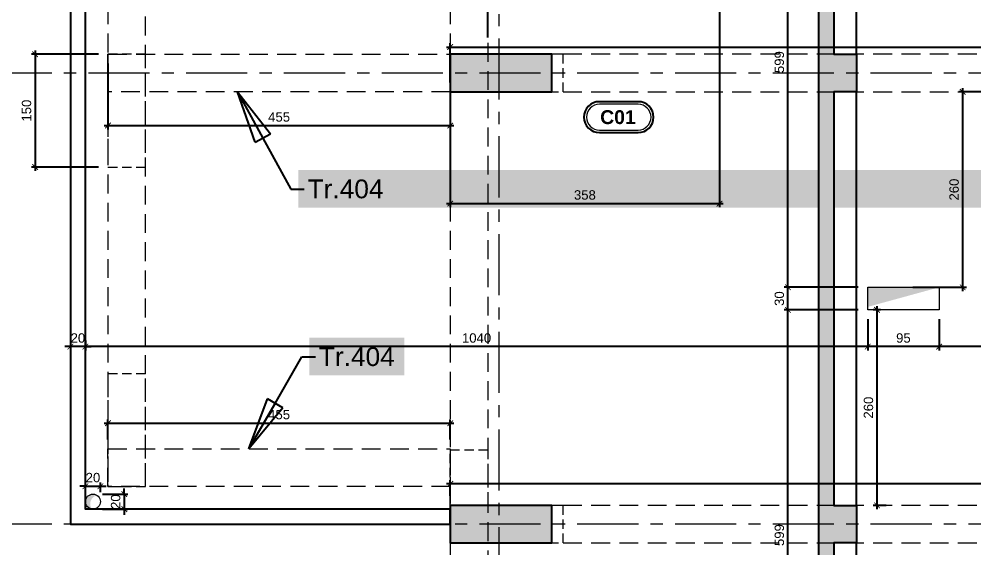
# Model space of a CAD drawing. Header units: centimetres. Extents: x 92587 to 105438, y -55119 to -48334.
# Drawn here: x 100310 to 101580, y -53454 to -52751 of the extents above; entities that cross this region are included whole.
import ezdxf
from ezdxf import colors
from ezdxf.entities.mleader import LeaderData, LeaderLine
from ezdxf.enums import TextEntityAlignment as Align
from ezdxf.math import Vec2, Vec3

# ---------------------------------------------------------------- set-up
doc = ezdxf.new("R2010")
doc.units = ezdxf.units.CM
doc.header["$LTSCALE"] = 50
doc.header["$MEASUREMENT"] = 0
for name, pattern in [('AXES', [2, 1.25, -0.25, 0.25, -0.25]), ('CACHE', [0.375, 0.25, -0.125]), ('CONTINU', [0])]:
    doc.linetypes.add(name, pattern=pattern)
doc.layers.get('0').update_dxf_attribs({"color": 8})
for name, color, linetype in [('AXES', 10, 'AXES'), ('BETON COUPE', 3, 'CONTINU'), ('BETON TRAME', 252, 'Continuous'), ('BETON VU', 2, 'Continuous'), ('BORD', 5, 'Continuous'), ('PILIER', 7, 'Continuous'), ('TALUS', 2, 'Continuous')]:
    doc.layers.add(name, color=color, linetype=linetype)
for name, color, linetype, lineweight in [('BETON CACHE', 4, 'CACHE', 5), ('EXISTANT BORD', 251, 'Continuous', 60), ('PERCEMENT COTE', 251, 'Continuous', 13), ('PERCEMENT TRAME', 253, 'Continuous', 13)]:
    doc.layers.add(name, color=color, linetype=linetype, lineweight=lineweight)
doc.layers.add('PILIER PREFA SUP TRAME', color=7, linetype='Continuous', true_color=0xded1ff)
doc.styles.add('BRMNAMES', font='swisseb.ttf', dxfattribs={"height": 20})
doc.styles.add('RS_TEXT_1.100', font='arial.ttf', dxfattribs={"height": 25})
doc.styles.add('RS_TXT_50', font='arial.ttf', dxfattribs={"height": 12.5})
doc.dimstyles.new('RS_50CM_LINEAIRE', dxfattribs={"dimscale": 5, "dimtxt": 12.5, "dimasz": 1.5, "dimexe": 1, "dimexo": 2.5, "dimgap": 1, "dimtad": 1, "dimdec": 1, "dimrnd": 0.5, "dimdsep": 46, "dimtxsty": 'RS_TXT_50', "dimblk1": 'ARCHTICK', "dimblk2": 'ARCHTICK', "dimsah": 1, "dimcen": 2.5, "dimdle": 1, "dimclrt": 4, "dimadec": 0, "dimazin": 2, "dimtfac": 1, "dimtdec": 1, "dimtix": 1, "dimtmove": 2, "dimatfit": 3, "dimfxl": 1, "dimtolj": 1, "dimtzin": 0, "dimarcsym": 0})

# ---------------------------------------------------------------- blocks, each defined once
blk = doc.blocks.new('PILIER')
at = {"color": 252}
blk.add_lwpolyline([(1.56319072003831, 1.2), (-1.43680927996169, 1.2, 1), (-1.43680927996169, -1.2), (1.56319072003831, -1.2, 1), (1.56319072003831, 1.2, -1)], format="xyb", dxfattribs=at)
at = {"color": 10, "lineweight": 20}
blk.add_lwpolyline([(1.56319072003831, 1), (-1.43680927996169, 1, 1), (-1.43680927996169, -1), (1.56319072003831, -1, 1)], format="xyb", close=True, dxfattribs=at)
at = {"color": 7, "style": 'BRMNAMES'}
blk.add_attdef('PILIER_TEXTE', text='', height=1.0764, dxfattribs=at).set_placement((0, 0), align=Align.MIDDLE_CENTER)
blk = doc.blocks.new('_Closed')
at = {"color": 0, "linetype": 'ByBlock', "lineweight": -2}
for p, q in [((-1, 0.1666666666666667), (0, 0)), ((-1, 0.1666666666666667), (-1, -0.1666666666666667)), ((0, 0), (-1, -0.1666666666666667)), ((0, 0), (-1, 0))]:
    blk.add_line(p, q, dxfattribs=at)
blk = doc.blocks.new('_ArchTick')
at = {"color": 0, "linetype": 'ByBlock', "const_width": 0.15}
blk.add_lwpolyline([(-0.5, -0.5), (0.5, 0.5)], dxfattribs=at)
blk = doc.blocks.new('*D2583')
at = {"layer": 'Defpoints', "color": 0, "transparency": 16777216}
for p in [(100418.5683218059, -53371.82846178588), (100398.6143053089, -53393.3202207889), (100418.5683218059, -53392.36232957496)]:
    blk.add_point(p, dxfattribs=at)
at = {"layer": 'PERCEMENT COTE', "color": 0, "lineweight": -2, "transparency": 16777216}
for p, q in [((100398.6143053089, -53371.82846178588), (100391.1143053089, -53371.82846178588)), ((100398.6143053089, -53380.8202207889), (100398.6143053089, -53366.82846178588)), ((100398.6143053089, -53371.82846178588), (100418.5683218059, -53371.82846178588)), ((100418.5683218059, -53379.86232957496), (100418.5683218059, -53366.82846178588)), ((100418.5683218059, -53371.82846178588), (100426.0683218059, -53371.82846178588))]:
    blk.add_line(p, q, dxfattribs=at)
at = {"layer": 'PERCEMENT COTE', "color": 0, "lineweight": -2, "transparency": 16777216, "xscale": 7.5, "yscale": 7.5, "zscale": 7.5}
blk.add_blockref('_ArchTick', (100398.6143053089, -53371.82846178588), dxfattribs=at)
at = {"layer": 'PERCEMENT COTE', "color": 0, "lineweight": -2, "transparency": 16777216, "xscale": 7.5, "yscale": 7.5, "zscale": 7.5, "rotation": 180}
blk.add_blockref('_ArchTick', (100418.5683218059, -53371.82846178588), dxfattribs=at)
at = {"layer": 'PERCEMENT COTE', "color": 4, "transparency": 16777216, "insert": (100408.5913135574, -53360.44629943936), "char_height": 12.5, "attachment_point": 5, "style": 'RS_TXT_50'}
blk.add_mtext('\\A1;20', dxfattribs=at)
blk = doc.blocks.new('*D2584')
at = {"layer": 'Defpoints', "color": 0, "transparency": 16777216}
for p in [(100408.568321806, -53382.36232957499), (100408.568321806, -53402.36232957499), (100450.1508724377, -53402.36232957499)]:
    blk.add_point(p, dxfattribs=at)
at = {"layer": 'PERCEMENT COTE', "color": 0, "lineweight": -2, "transparency": 16777216}
for p, q in [((100450.1508724377, -53382.36232957499), (100450.1508724377, -53374.86232957499)), ((100421.068321806, -53382.36232957499), (100455.1508724377, -53382.36232957499)), ((100450.1508724377, -53382.36232957499), (100450.1508724377, -53402.36232957499)), ((100421.068321806, -53402.36232957499), (100455.1508724377, -53402.36232957499)), ((100450.1508724377, -53402.36232957499), (100450.1508724377, -53409.86232957499))]:
    blk.add_line(p, q, dxfattribs=at)
at = {"layer": 'PERCEMENT COTE', "color": 0, "lineweight": -2, "transparency": 16777216, "xscale": 7.5, "yscale": 7.5, "zscale": 7.5}
for p, rotation in [((100450.1508724377, -53382.36232957499), 270), ((100450.1508724377, -53402.36232957499), 90)]:
    blk.add_blockref('_ArchTick', p, dxfattribs=dict(at, rotation=rotation))
at = {"layer": 'PERCEMENT COTE', "color": 4, "transparency": 16777216, "insert": (100438.7687100912, -53392.362329575), "char_height": 12.5, "attachment_point": 5, "rotation": 90, "style": 'RS_TXT_50'}
blk.add_mtext('\\A1;20', dxfattribs=at)
blk = doc.blocks.new('*D2600')
at = {"layer": 'Defpoints', "color": 0, "transparency": 16777216}
for p in [(101718.5683046265, -53122.36231420263), (101533.5683046265, -53137.36231078776), (101533.5683046265, -53186.19828290353)]:
    blk.add_point(p, dxfattribs=at)
at = {"layer": 'PERCEMENT COTE', "color": 0, "lineweight": -2, "transparency": 16777216}
for p, q in [((101718.5683046265, -53134.86231420263), (101718.5683046265, -53191.19828290353)), ((101533.5683046265, -53149.86231078776), (101533.5683046265, -53191.19828290353)), ((101723.5683046265, -53186.19828290353), (101528.5683046265, -53186.19828290353))]:
    blk.add_line(p, q, dxfattribs=at)
at = {"layer": 'PERCEMENT COTE', "color": 0, "lineweight": -2, "transparency": 16777216, "xscale": 7.5, "yscale": 7.5, "zscale": 7.5, "rotation": 180}
blk.add_blockref('_ArchTick', (101533.5683046265, -53186.19828290353), dxfattribs=at)
at = {"layer": 'PERCEMENT COTE', "color": 0, "lineweight": -2, "transparency": 16777216, "xscale": 7.5, "yscale": 7.5, "zscale": 7.5}
blk.add_blockref('_ArchTick', (101718.5683046265, -53186.19828290353), dxfattribs=at)
at = {"layer": 'PERCEMENT COTE', "color": 4, "transparency": 16777216, "insert": (101626.0683046265, -53174.81612055701), "char_height": 12.5, "attachment_point": 5, "style": 'RS_TXT_50'}
blk.add_mtext('\\A1;185', dxfattribs=at)
blk = doc.blocks.new('*D2601')
at = {"layer": 'Defpoints', "color": 0, "transparency": 16777216}
for p in [(101438.5683046265, -53137.36231078776), (101533.5683046265, -53137.36231078776), (101438.5683046265, -53186.19828290353)]:
    blk.add_point(p, dxfattribs=at)
at = {"layer": 'PERCEMENT COTE', "color": 0, "lineweight": -2, "transparency": 16777216}
for p, q in [((101438.5683046265, -53149.86231078776), (101438.5683046265, -53191.19828290353)), ((101533.5683046265, -53149.86231078776), (101533.5683046265, -53191.19828290353)), ((101538.5683046265, -53186.19828290353), (101433.5683046265, -53186.19828290353))]:
    blk.add_line(p, q, dxfattribs=at)
at = {"layer": 'PERCEMENT COTE', "color": 0, "lineweight": -2, "transparency": 16777216, "xscale": 7.5, "yscale": 7.5, "zscale": 7.5, "rotation": 180}
blk.add_blockref('_ArchTick', (101438.5683046265, -53186.19828290353), dxfattribs=at)
at = {"layer": 'PERCEMENT COTE', "color": 0, "lineweight": -2, "transparency": 16777216, "xscale": 7.5, "yscale": 7.5, "zscale": 7.5}
blk.add_blockref('_ArchTick', (101533.5683046265, -53186.19828290353), dxfattribs=at)
at = {"layer": 'PERCEMENT COTE', "color": 4, "transparency": 16777216, "insert": (101486.0683046265, -53174.81612055701), "char_height": 12.5, "attachment_point": 5, "style": 'RS_TXT_50'}
blk.add_mtext('\\A1;95', dxfattribs=at)
blk = doc.blocks.new('*D2602')
at = {"layer": 'Defpoints', "color": 0, "transparency": 16777216}
for p in [(101438.5683046265, -53137.36231078776), (100398.5683218059, -53165.51091936538), (100398.5683218059, -53186.19828290353)]:
    blk.add_point(p, dxfattribs=at)
at = {"layer": 'PERCEMENT COTE', "color": 0, "lineweight": -2, "transparency": 16777216}
for p, q in [((101438.5683046265, -53149.86231078776), (101438.5683046265, -53191.19828290353)), ((101443.5683046265, -53186.19828290353), (100393.5683218059, -53186.19828290353)), ((100398.5683218059, -53178.01091936538), (100398.5683218059, -53191.19828290353))]:
    blk.add_line(p, q, dxfattribs=at)
at = {"layer": 'PERCEMENT COTE', "color": 0, "lineweight": -2, "transparency": 16777216, "xscale": 7.5, "yscale": 7.5, "zscale": 7.5, "rotation": 180}
blk.add_blockref('_ArchTick', (100398.5683218059, -53186.19828290353), dxfattribs=at)
at = {"layer": 'PERCEMENT COTE', "color": 0, "lineweight": -2, "transparency": 16777216, "xscale": 7.5, "yscale": 7.5, "zscale": 7.5}
blk.add_blockref('_ArchTick', (101438.5683046265, -53186.19828290353), dxfattribs=at)
at = {"layer": 'PERCEMENT COTE', "color": 4, "transparency": 16777216, "insert": (100918.5683132162, -53174.81612055701), "char_height": 12.5, "attachment_point": 5, "style": 'RS_TXT_50'}
blk.add_mtext('\\A1;1040', dxfattribs=at)
blk = doc.blocks.new('*D2603')
at = {"layer": 'Defpoints', "color": 0, "transparency": 16777216}
for p in [(100378.5683218059, -53165.51091936538), (100398.5683218059, -53165.51091936538), (100378.5683218059, -53186.19828290353)]:
    blk.add_point(p, dxfattribs=at)
at = {"layer": 'PERCEMENT COTE', "color": 0, "lineweight": -2, "transparency": 16777216}
for p, q in [((100378.5683218059, -53186.19828290353), (100371.0683218059, -53186.19828290353)), ((100378.5683218059, -53178.01091936538), (100378.5683218059, -53191.19828290353)), ((100398.5683218059, -53186.19828290353), (100378.5683218059, -53186.19828290353)), ((100398.5683218059, -53178.01091936538), (100398.5683218059, -53191.19828290353)), ((100398.5683218059, -53186.19828290353), (100406.0683218059, -53186.19828290353))]:
    blk.add_line(p, q, dxfattribs=at)
at = {"layer": 'PERCEMENT COTE', "color": 0, "lineweight": -2, "transparency": 16777216, "xscale": 7.5, "yscale": 7.5, "zscale": 7.5}
blk.add_blockref('_ArchTick', (100378.5683218059, -53186.19828290353), dxfattribs=at)
at = {"layer": 'PERCEMENT COTE', "color": 0, "lineweight": -2, "transparency": 16777216, "xscale": 7.5, "yscale": 7.5, "zscale": 7.5, "rotation": 180}
blk.add_blockref('_ArchTick', (100398.5683218059, -53186.19828290353), dxfattribs=at)
at = {"layer": 'PERCEMENT COTE', "color": 4, "transparency": 16777216, "insert": (100388.5683218059, -53174.81612055701), "char_height": 12.5, "attachment_point": 5, "style": 'RS_TXT_50'}
blk.add_mtext('\\A1;20', dxfattribs=at)
blk = doc.blocks.new('*D2630')
at = {"layer": 'Defpoints', "color": 0, "transparency": 16777216}
for p in [(101332.5622297048, -53137.36231078779), (101438.5683046266, -53137.36231078779), (101304.376037747, -53736.36231078779)]:
    blk.add_point(p, dxfattribs=at)
at = {"layer": 'PERCEMENT COTE', "color": 0, "lineweight": -2, "transparency": 16777216}
for p, q in [((101332.5622297048, -53741.36231078779), (101332.5622297048, -53132.36231078779)), ((101426.0683046266, -53137.36231078779), (101327.5622297048, -53137.36231078779)), ((101316.876037747, -53736.36231078779), (101337.5622297048, -53736.36231078779))]:
    blk.add_line(p, q, dxfattribs=at)
at = {"layer": 'PERCEMENT COTE', "color": 0, "lineweight": -2, "transparency": 16777216, "xscale": 7.5, "yscale": 7.5, "zscale": 7.5}
for p, rotation in [((101332.5622297048, -53137.36231078779), 90), ((101332.5622297048, -53736.36231078779), 270)]:
    blk.add_blockref('_ArchTick', p, dxfattribs=dict(at, rotation=rotation))
at = {"layer": 'PERCEMENT COTE', "color": 4, "transparency": 16777216, "insert": (101321.1800673582, -53436.86231078781), "char_height": 12.5, "attachment_point": 5, "rotation": 90, "style": 'RS_TXT_50'}
blk.add_mtext('\\A1;599', dxfattribs=at)
blk = doc.blocks.new('*D2631')
at = {"layer": 'Defpoints', "color": 0, "transparency": 16777216}
for p in [(101332.5622297048, -53107.36231078779), (101438.5683046266, -53107.36231078779), (101438.5683046266, -53137.36231078779)]:
    blk.add_point(p, dxfattribs=at)
at = {"layer": 'PERCEMENT COTE', "color": 0, "lineweight": -2, "transparency": 16777216}
for p, q in [((101426.0683046266, -53107.36231078779), (101327.5622297048, -53107.36231078779)), ((101332.5622297048, -53142.36231078779), (101332.5622297048, -53102.36231078779)), ((101426.0683046266, -53137.36231078779), (101327.5622297048, -53137.36231078779))]:
    blk.add_line(p, q, dxfattribs=at)
at = {"layer": 'PERCEMENT COTE', "color": 0, "lineweight": -2, "transparency": 16777216, "xscale": 7.5, "yscale": 7.5, "zscale": 7.5}
for p, rotation in [((101332.5622297048, -53107.36231078779), 90), ((101332.5622297048, -53137.36231078779), 270)]:
    blk.add_blockref('_ArchTick', p, dxfattribs=dict(at, rotation=rotation))
at = {"layer": 'PERCEMENT COTE', "color": 4, "transparency": 16777216, "insert": (101321.1758040568, -53122.36231078781), "char_height": 12.5, "attachment_point": 5, "rotation": 90, "style": 'RS_TXT_50'}
blk.add_mtext('\\A1;30', dxfattribs=at)
blk = doc.blocks.new('*D2632')
at = {"layer": 'Defpoints', "color": 0, "transparency": 16777216}
for p in [(101313.9049089994, -52508.36230482694), (101332.5622297048, -52508.36230482694), (101438.5683046266, -53107.36231078779)]:
    blk.add_point(p, dxfattribs=at)
at = {"layer": 'PERCEMENT COTE', "color": 0, "lineweight": -2, "transparency": 16777216}
for p, q in [((101326.4049089994, -52508.36230482694), (101337.5622297048, -52508.36230482694)), ((101332.5622297048, -53112.36231078779), (101332.5622297048, -52503.36230482694)), ((101426.0683046266, -53107.36231078779), (101327.5622297048, -53107.36231078779))]:
    blk.add_line(p, q, dxfattribs=at)
at = {"layer": 'PERCEMENT COTE', "color": 0, "lineweight": -2, "transparency": 16777216, "xscale": 7.5, "yscale": 7.5, "zscale": 7.5}
for p, rotation in [((101332.5622297048, -52508.36230482694), 90), ((101332.5622297048, -53107.36231078779), 270)]:
    blk.add_blockref('_ArchTick', p, dxfattribs=dict(at, rotation=rotation))
at = {"layer": 'PERCEMENT COTE', "color": 4, "transparency": 16777216, "insert": (101321.1800673582, -52807.86230780738), "char_height": 12.5, "attachment_point": 5, "rotation": 90, "style": 'RS_TXT_50'}
blk.add_mtext('\\A1;599', dxfattribs=at)
blk = doc.blocks.new('*D2636')
at = {"layer": 'Defpoints', "color": 0, "transparency": 16777216}
for p in [(101451.0347646864, -53137.36231078779), (101468.1145153763, -53137.36231078779), (101475.8004318976, -53397.36234755522)]:
    blk.add_point(p, dxfattribs=at)
at = {"layer": 'PERCEMENT COTE', "color": 0, "lineweight": -2, "transparency": 16777216}
for p, q in [((101451.0347646864, -53402.36234755522), (101451.0347646864, -53132.36231078779)), ((101455.6145153763, -53137.36231078779), (101446.0347646864, -53137.36231078779)), ((101463.3004318976, -53397.36234755522), (101446.0347646864, -53397.36234755522))]:
    blk.add_line(p, q, dxfattribs=at)
at = {"layer": 'PERCEMENT COTE', "color": 0, "lineweight": -2, "transparency": 16777216, "xscale": 7.5, "yscale": 7.5, "zscale": 7.5}
for p, rotation in [((101451.0347646864, -53137.36231078779), 90), ((101451.0347646864, -53397.36234755522), 270)]:
    blk.add_blockref('_ArchTick', p, dxfattribs=dict(at, rotation=rotation))
at = {"layer": 'PERCEMENT COTE', "color": 4, "transparency": 16777216, "insert": (101439.6526023399, -53267.36232917152), "char_height": 12.5, "attachment_point": 5, "rotation": 90, "style": 'RS_TXT_50'}
blk.add_mtext('\\A1;260', dxfattribs=at)
blk = doc.blocks.new('*D2718')
at = {"layer": 'BETON COUPE', "color": 0, "lineweight": -2, "transparency": 16777216}
for p, q in [((100331.6952849753, -52792.36231078777), (100331.6952849753, -52952.36231078777)), ((100416.068321806, -52797.36231078777), (100326.6952849753, -52797.36231078777)), ((100416.068321806, -52947.36231078777), (100326.6952849753, -52947.36231078777))]:
    blk.add_line(p, q, dxfattribs=at)
at = {"layer": 'Defpoints', "color": 0, "transparency": 16777216}
for p in [(100428.568321806, -52797.36231078777), (100331.6952849753, -52947.36231078777), (100428.568321806, -52947.36231078777)]:
    blk.add_point(p, dxfattribs=at)
at = {"layer": 'BETON COUPE', "color": 0, "lineweight": -2, "transparency": 16777216, "xscale": 7.5, "yscale": 7.5, "zscale": 7.5}
for p, rotation in [((100331.6952849753, -52797.36231078777), 90), ((100331.6952849753, -52947.36231078777), 270)]:
    blk.add_blockref('_ArchTick', p, dxfattribs=dict(at, rotation=rotation))
at = {"layer": 'BETON COUPE', "color": 4, "transparency": 16777216, "insert": (100320.3131226288, -52872.36231078779), "char_height": 12.5, "attachment_point": 5, "rotation": 90, "style": 'RS_TXT_50'}
blk.add_mtext('\\A1;150', dxfattribs=at)
blk = doc.blocks.new('*D2720')
at = {"layer": 'BETON COUPE', "color": 0, "lineweight": -2, "transparency": 16777216}
for p, q in [((100878.5680929737, -52787.76701388825), (103088.5683046265, -52787.76701388825)), ((100883.5680929737, -52834.86229581892), (100883.5680929737, -52782.76701388825)), ((103083.5683046265, -52834.86229581892), (103083.5683046265, -52782.76701388825))]:
    blk.add_line(p, q, dxfattribs=at)
at = {"layer": 'Defpoints', "color": 0, "transparency": 16777216}
for p in [(103083.5683046265, -52787.76701388825), (100883.5680929737, -52847.36229581892), (103083.5683046265, -52847.36229581892)]:
    blk.add_point(p, dxfattribs=at)
at = {"layer": 'BETON COUPE', "color": 0, "lineweight": -2, "transparency": 16777216, "xscale": 7.5, "yscale": 7.5, "zscale": 7.5, "rotation": 180}
blk.add_blockref('_ArchTick', (100883.5680929737, -52787.76701388825), dxfattribs=at)
at = {"layer": 'BETON COUPE', "color": 0, "lineweight": -2, "transparency": 16777216, "xscale": 7.5, "yscale": 7.5, "zscale": 7.5}
blk.add_blockref('_ArchTick', (103083.5683046265, -52787.76701388825), dxfattribs=at)
at = {"layer": 'BETON COUPE', "color": 4, "transparency": 16777216, "insert": (101983.5681988001, -52776.38485154173), "char_height": 12.5, "attachment_point": 5, "style": 'RS_TXT_50'}
blk.add_mtext('\\A1;2200', dxfattribs=at)
blk = doc.blocks.new('*D2721')
at = {"layer": 'BETON COUPE', "color": 0, "lineweight": -2, "transparency": 16777216}
for p, q in [((100883.5680929737, -53384.86234755519), (100883.5680929737, -53363.72944042494)), ((103083.5683046265, -53384.86234755519), (103083.5683046265, -53363.72944042494)), ((103088.5683046265, -53368.72944042494), (100878.5680929737, -53368.72944042494))]:
    blk.add_line(p, q, dxfattribs=at)
at = {"layer": 'Defpoints', "color": 0, "transparency": 16777216}
for p in [(100883.5680929737, -53368.72944042494), (100883.5680929737, -53397.36234755519), (103083.5683046265, -53397.36234755519)]:
    blk.add_point(p, dxfattribs=at)
at = {"layer": 'BETON COUPE', "color": 0, "lineweight": -2, "transparency": 16777216, "xscale": 7.5, "yscale": 7.5, "zscale": 7.5, "rotation": 180}
blk.add_blockref('_ArchTick', (100883.5680929737, -53368.72944042494), dxfattribs=at)
at = {"layer": 'BETON COUPE', "color": 0, "lineweight": -2, "transparency": 16777216, "xscale": 7.5, "yscale": 7.5, "zscale": 7.5}
blk.add_blockref('_ArchTick', (103083.5683046265, -53368.72944042494), dxfattribs=at)
at = {"layer": 'BETON COUPE', "color": 4, "transparency": 16777216, "insert": (101983.5681988001, -53357.34727807842), "char_height": 12.5, "attachment_point": 5, "style": 'RS_TXT_50'}
blk.add_mtext('\\A1;2200', dxfattribs=at)
blk = doc.blocks.new('*D2722')
at = {"layer": 'BETON COUPE', "color": 0, "lineweight": -2, "transparency": 16777216}
for p, q in [((100428.5683218059, -52809.86231078774), (100428.5683218059, -52897.25107739234)), ((100883.5680929737, -52809.86231078774), (100883.5680929737, -52897.25107739234)), ((100423.5683218059, -52892.25107739234), (100888.5680929737, -52892.25107739234))]:
    blk.add_line(p, q, dxfattribs=at)
at = {"layer": 'Defpoints', "color": 0, "transparency": 16777216}
for p in [(100428.5683218059, -52797.36231078774), (100883.5680929737, -52797.36231078774), (100883.5680929737, -52892.25107739234)]:
    blk.add_point(p, dxfattribs=at)
at = {"layer": 'BETON COUPE', "color": 0, "lineweight": -2, "transparency": 16777216, "xscale": 7.5, "yscale": 7.5, "zscale": 7.5, "rotation": 180}
blk.add_blockref('_ArchTick', (100428.5683218059, -52892.25107739234), dxfattribs=at)
at = {"layer": 'BETON COUPE', "color": 0, "lineweight": -2, "transparency": 16777216, "xscale": 7.5, "yscale": 7.5, "zscale": 7.5}
blk.add_blockref('_ArchTick', (100883.5680929737, -52892.25107739234), dxfattribs=at)
at = {"layer": 'BETON COUPE', "color": 4, "transparency": 16777216, "insert": (100656.0682073898, -52880.89449485482), "char_height": 12.5, "attachment_point": 5, "style": 'RS_TXT_50'}
blk.add_mtext('\\A1;455', dxfattribs=at)
blk = doc.blocks.new('*D2723')
at = {"layer": 'BETON COUPE', "color": 0, "lineweight": -2, "transparency": 16777216}
for p, q in [((100423.5683218059, -53288.06872258324), (100888.5680929737, -53288.06872258324)), ((100428.5683218059, -53309.86236252401), (100428.5683218059, -53283.06872258324)), ((100883.5680929737, -53309.86236252401), (100883.5680929737, -53283.06872258324))]:
    blk.add_line(p, q, dxfattribs=at)
at = {"layer": 'Defpoints', "color": 0, "transparency": 16777216}
for p in [(100883.5680929737, -53288.06872258324), (100428.5683218059, -53322.36236252401), (100883.5680929737, -53322.36236252401)]:
    blk.add_point(p, dxfattribs=at)
at = {"layer": 'BETON COUPE', "color": 0, "lineweight": -2, "transparency": 16777216, "xscale": 7.5, "yscale": 7.5, "zscale": 7.5, "rotation": 180}
blk.add_blockref('_ArchTick', (100428.5683218059, -53288.06872258324), dxfattribs=at)
at = {"layer": 'BETON COUPE', "color": 0, "lineweight": -2, "transparency": 16777216, "xscale": 7.5, "yscale": 7.5, "zscale": 7.5}
blk.add_blockref('_ArchTick', (100883.5680929737, -53288.06872258324), dxfattribs=at)
at = {"layer": 'BETON COUPE', "color": 4, "transparency": 16777216, "insert": (100656.0682073898, -53276.71214004573), "char_height": 12.5, "attachment_point": 5, "style": 'RS_TXT_50'}
blk.add_mtext('\\A1;455', dxfattribs=at)
blk = doc.blocks.new('*D2861')
at = {"layer": 'Defpoints', "color": 0, "ltscale": 0.5, "transparency": 16777216}
for p in [(101241.5994123671, -52359.67633041694), (101241.5994123671, -52508.36230482691), (100933.5680929737, -52787.76701388825)]:
    blk.add_point(p, dxfattribs=at)
at = {"layer": 'TALUS', "color": 0, "lineweight": -2, "ltscale": 0.5, "transparency": 16777216}
for p, q in [((100928.5680929737, -52359.67633041694), (101246.5994123671, -52359.67633041694)), ((100933.5680929737, -52775.26701388825), (100933.5680929737, -52354.67633041694)), ((101241.5994123671, -52495.86230482691), (101241.5994123671, -52354.67633041694))]:
    blk.add_line(p, q, dxfattribs=at)
at = {"layer": 'TALUS', "color": 0, "lineweight": -2, "ltscale": 0.5, "transparency": 16777216, "xscale": 7.5, "yscale": 7.5, "zscale": 7.5, "rotation": 180}
blk.add_blockref('_ArchTick', (100933.5680929737, -52359.67633041694), dxfattribs=at)
at = {"layer": 'TALUS', "color": 0, "lineweight": -2, "ltscale": 0.5, "transparency": 16777216, "xscale": 7.5, "yscale": 7.5, "zscale": 7.5}
blk.add_blockref('_ArchTick', (101241.5994123671, -52359.67633041694), dxfattribs=at)
at = {"layer": 'TALUS', "color": 4, "ltscale": 0.5, "transparency": 16777216, "insert": (101087.5837526704, -52348.28990476892), "char_height": 12.5, "attachment_point": 5, "style": 'RS_TXT_50'}
blk.add_mtext('\\A1;308', dxfattribs=at)
blk = doc.blocks.new('*D2863')
at = {"layer": 'Defpoints', "color": 0, "ltscale": 0.5, "transparency": 16777216}
for p in [(101241.5994123671, -52508.36230482691), (100883.5683667304, -52797.36231078776), (101241.5994123671, -52995.97237272828)]:
    blk.add_point(p, dxfattribs=at)
at = {"layer": 'TALUS', "color": 0, "lineweight": -2, "ltscale": 0.5, "transparency": 16777216}
for p, q in [((101241.5994123671, -52520.86230482691), (101241.5994123671, -53000.97237272828)), ((100883.5683667304, -52809.86231078776), (100883.5683667304, -53000.97237272828)), ((100878.5683667304, -52995.97237272828), (101246.5994123671, -52995.97237272828))]:
    blk.add_line(p, q, dxfattribs=at)
at = {"layer": 'TALUS', "color": 0, "lineweight": -2, "ltscale": 0.5, "transparency": 16777216, "xscale": 7.5, "yscale": 7.5, "zscale": 7.5, "rotation": 180}
blk.add_blockref('_ArchTick', (100883.5683667304, -52995.97237272828), dxfattribs=at)
at = {"layer": 'TALUS', "color": 0, "lineweight": -2, "ltscale": 0.5, "transparency": 16777216, "xscale": 7.5, "yscale": 7.5, "zscale": 7.5}
blk.add_blockref('_ArchTick', (101241.5994123671, -52995.97237272828), dxfattribs=at)
at = {"layer": 'TALUS', "color": 4, "ltscale": 0.5, "transparency": 16777216, "insert": (101062.5838895488, -52984.58594708026), "char_height": 12.5, "attachment_point": 5, "style": 'RS_TXT_50'}
blk.add_mtext('\\A1;358', dxfattribs=at)
blk = doc.blocks.new('*D2865')
at = {"layer": 'Defpoints', "color": 0, "ltscale": 0.5, "transparency": 16777216}
for p in [(101564.8670345368, -52847.36229581895), (101718.5683046266, -52847.36229581895), (101486.0683046266, -53107.36231078779)]:
    blk.add_point(p, dxfattribs=at)
at = {"layer": 'TALUS', "color": 0, "lineweight": -2, "ltscale": 0.5, "transparency": 16777216}
for p, q in [((101564.8670345368, -53112.36231078779), (101564.8670345368, -52842.36229581895)), ((101706.0683046266, -52847.36229581895), (101559.8670345368, -52847.36229581895)), ((101498.5683046266, -53107.36231078779), (101569.8670345368, -53107.36231078779))]:
    blk.add_line(p, q, dxfattribs=at)
at = {"layer": 'TALUS', "color": 0, "lineweight": -2, "ltscale": 0.5, "transparency": 16777216, "xscale": 7.5, "yscale": 7.5, "zscale": 7.5}
for p, rotation in [((101564.8670345368, -52847.36229581895), 90), ((101564.8670345368, -53107.36231078779), 270)]:
    blk.add_blockref('_ArchTick', p, dxfattribs=dict(at, rotation=rotation))
at = {"layer": 'TALUS', "color": 4, "ltscale": 0.5, "transparency": 16777216, "insert": (101553.4848721902, -52977.36230330339), "char_height": 12.5, "attachment_point": 5, "rotation": 90, "style": 'RS_TXT_50'}
blk.add_mtext('\\A1;260', dxfattribs=at)

msp = doc.modelspace()

# ---------------------------------------------------------------- hatches: boundary and pattern name
at = {"layer": 'BETON TRAME', "transparency": 33554559}
h = msp.add_hatch(color=256, dxfattribs=at)
h.dxf.hatch_style = 1
h.paths.add_polyline_path([(102213.5683046265, -52797.36229581892), (102248.5683046265, -52797.36229581892), (102248.5683046265, -53447.36233258634), (102213.5683046265, -53447.36233258634), (102213.5683046265, -53272.36231078776), (101753.5683046265, -53272.36231078776), (101753.5683046265, -53447.36233258634), (101718.5683046265, -53447.36233258634), (101718.5683046265, -52797.36229581892), (101753.5683046265, -52797.36229581892), (101753.5683046265, -53232.36231078776), (101963.5683046265, -53232.36231078776), (101963.5683046265, -52902.36231078776), (102003.5683046265, -52902.36231078776), (102003.5683046265, -53232.36231078776), (102213.5683046265, -53232.36231078776)])
h.paths.add_polyline_path([(103083.5683046265, -54122.36231078775), (103083.5683046265, -54072.36231078775), (102948.5683046265, -54072.36231078775), (102948.5683046265, -54122.36231078775)])
h.paths.add_polyline_path([(102348.5683046265, -54122.36231078778), (102348.5683046265, -54072.36231078778), (102213.5683046265, -54072.36231078778), (102213.5683046265, -54122.36231078778)])
h.paths.add_polyline_path([(101753.5682905139, -54122.36231078778), (101753.5682905139, -54072.36231078778), (101618.5682905139, -54072.36231078778), (101618.5682905139, -54122.36231078778)])
h.paths.add_polyline_path([(101018.5680929737, -54122.36230542333), (101018.5680929737, -54072.36230542333), (100883.5680929737, -54072.36230542333), (100883.5680929737, -54122.36230542333)])
h.paths.add_polyline_path([(101018.5683046265, -53447.36233258634), (101018.5683046265, -53397.36233258634), (100883.5682997197, -53397.36233258634), (100883.5682997197, -53447.36233258634)])
h.paths.add_polyline_path([(103083.5683046265, -53447.36234755519), (103083.5683046265, -53397.36234755519), (102948.5683046265, -53397.36234755519), (102948.5683046265, -53447.36234755519)])
h.paths.add_polyline_path([(103083.5683046265, -52847.36231078776), (103083.5683046265, -52797.36231078776), (102948.5683046265, -52797.36231078776), (102948.5683046265, -52847.36231078776)])
h.paths.add_polyline_path([(101018.5683168991, -52847.36229581892), (101018.5683168991, -52797.36229581892), (100883.5683119923, -52797.36229581892), (100883.5683119923, -52847.36229581892)])
h.paths.add_polyline_path([(101018.5685408245, -52107.36230542338), (101018.5685408245, -52057.36230542338), (100883.5680929737, -52057.36230542338), (100883.5680929737, -52107.36230542338)])
h.paths.add_polyline_path([(102948.5683046265, -52057.36231078775), (102948.5683046265, -52107.36231078775), (103083.5683046265, -52107.36231078775), (103083.5683046265, -52057.36231078775)])
h.paths.add_polyline_path([(102253.5683046265, -52107.36231078778), (102253.5683046265, -52057.36231078778), (102143.5683046265, -52057.36231078778), (102143.5683046265, -52107.36231078778)])
h.paths.add_polyline_path([(101823.5683046265, -52107.36231078776), (101823.5683046265, -52057.36231078776), (101713.5683168991, -52057.36231078776), (101713.5683168991, -52107.36231078776)])
h.paths.add_polyline_path([(101848.5683046265, -52057.36231078778), (101823.5683046265, -52057.36231078778), (101823.5683046265, -52562.36231078776), (101848.5683046265, -52562.36231078776)])
h.paths.add_polyline_path([(102143.5683046265, -52057.36231078776), (102118.5683046265, -52057.36231078776), (102118.5683046265, -52562.36231078776), (102143.5683046265, -52562.36231078776)])
h = msp.add_hatch(dxfattribs=at)
h.set_pattern_fill('AR-CONC', color=256)
h.set_pattern_definition([(49.99999999999999, (57256.67173630196, -709.8892065177206), (7.172601826007535, -0.6275213498259511), [0.75, -8.25]), (355, (57256.67173630196, -709.8892065177206), (-1.38751333613, 7.521921337000118), [0.6, -6.6]), (100.45144446, (57257.26945311196, -709.9414999577202), (5.78508846727112, 6.894399909686294), [0.6374019199999995, -7.011421119999996]), (46.18420000000002, (57256.67173630196, -707.8892065177206), (10.67241330671572, -1.655192807930765), [1.124999999999999, -12.37499999999999]), (96.63563549, (57257.56110375196, -708.0271395877207), (9.346619456742284, 9.741186007745505), [0.95610342, -10.5171376]), (351.1841639899999, (57256.67173630196, -707.8892065177206), (9.346619450547731, 9.741186002699902), [0.9, -9.90000001]), (21, (57257.67173630196, -708.3892065177206), (5.969070521184617, -4.026188906653388), [0.75, -8.25]), (326.0000000000001, (57257.67173630196, -708.3892065177206), (2.433153319215817, 7.25150045046853), [0.6, -6.6]), (71.45144474, (57258.16915884196, -708.7247222577207), (8.402223767299711, 3.225311528063538), [0.6374019000000001, -7.01142112]), (37.50000000000001, (57256.67173630196, -709.8892065177206), (0.1215985531729067, 3.328938538313115), [0, -6.52, 0, -6.7, 0, -6.625]), (7.499999999999999, (57256.67173630196, -709.8892065177206), (2.630695374421486, 3.944117118823602), [0, -3.82, 0, -6.37, 0, -2.525]), (327.5, (57254.44173630196, -709.8892065177206), (5.33822436172409, -0.2255487173437976), [0, -2.5, 0, -7.8, 0, -10.35]), (317.5, (57253.44173630196, -709.8892065177206), (5.831861693423862, 1.001049823323177), [0, -3.25, 0, -5.18, 0, -7.35])])
h.paths.add_polyline_path([(101373.479152658, -52057.36230195861), (101423.479152658, -52057.36230195861), (101423.479152658, -52107.36000125061), (101393.479152658, -52107.36000125061), (101393.479152658, -52797.36229581892), (101423.479152658, -52797.36229581892), (101423.479152658, -52847.36229581892), (101393.479152658, -52847.36229581892), (101393.479152658, -53397.36232957493), (101423.479152658, -53397.36232957493), (101423.479152658, -53447.3623176175), (101393.479152658, -53447.3623176175), (101393.479152658, -54072.3622928075), (101423.479152658, -54072.35791219546), (101423.479152658, -54122.36021290346), (101373.479152658, -54122.36021290346)])
at = {"layer": 'PERCEMENT TRAME'}
h = msp.add_hatch(color=256, dxfattribs=at)
h.dxf.hatch_style = 1
edge = h.paths.add_edge_path()
edge.add_arc((100408.5683218059, -53392.36232957496), 9.00000000000179, 180, 256.202751378844, ccw=False)
edge.add_arc((100408.5683218059, -53392.36232957497), 9.000000000014552, 63.06785494189609, 179.9999999999073, ccw=False)
edge.add_arc((100416.444534306, -53395.28594383191), 11.58819902208546, 109.1415064600477, 210.1290998605561)

# ---------------------------------------------------------------- linework, layer by layer
at = {"layer": 'AXES', "lineweight": 5, "ltscale": 1.3}
for p, q in [((100948.5658611165, -54417.75587807836), (100948.5658611165, -51920.77137586597)), ((103473.7513946585, -52822.36229280753), (99404.26405727812, -52822.36229280753)), ((103473.7513946585, -53422.36232957496), (99404.26405727812, -53422.36232957496))]:
    msp.add_line(p, q, dxfattribs=at)
at = {"layer": 'BETON CACHE', "lineweight": 5, "ltscale": 2}
for points in [[(100428.5683218059, -53372.36234755519), (100478.5683217788, -53372.36234755519), (100478.5683217788, -52057.3623054234), (100428.5683218059, -52057.3623054234)], [(100883.5680929737, -54122.36230817098), (103083.5683046265, -54122.36230817098), (103083.5683046265, -52057.36231750347), (100883.5680929737, -52057.36230542338)], [(100933.5680929737, -54072.36230817098), (103033.5683046265, -54072.36230817098), (103033.5683046265, -52107.36231750347), (100933.5680929737, -52107.36231750347)], [(100883.5680929737, -52847.36229581893), (100428.5683218059, -52847.36229581893), (100428.5683218059, -52797.36231078774), (100883.5680929737, -52797.36231078774)], [(100883.5680929737, -52847.36229581892), (103083.5683046265, -52847.36229581892), (103083.5683046265, -52797.36231078776), (100883.5680929737, -52797.36231078776)], [(100883.5680929737, -53372.36234755519), (100428.5683218059, -53372.36234755519), (100428.5683218059, -53322.36236252401), (100883.5680929737, -53322.36236252401)], [(103083.5683046265, -53397.36234755519), (100883.5680929737, -53397.36234755519), (100883.5680929737, -53447.36233258634), (103083.5683046265, -53447.36233258634)]]:
    msp.add_lwpolyline(points, close=True, dxfattribs=at)
at = {"layer": 'BETON COUPE'}
for points in [[(101373.479152658, -52057.36230195861), (101423.479152658, -52057.36230195861), (101423.479152658, -52107.36000125061), (101393.479152658, -52107.36000125061), (101393.479152658, -52797.36229581892), (101423.479152658, -52797.36229581892), (101423.479152658, -52847.36229581892), (101393.479152658, -52847.36229581892), (101393.479152658, -53397.36232957493), (101423.479152658, -53397.36232957493), (101423.479152658, -53447.3623176175), (101393.479152658, -53447.3623176175), (101393.479152658, -54072.3622928075), (101423.479152658, -54072.35791219546), (101423.479152658, -54122.36021290346), (101373.479152658, -54122.36021290346)], [(101018.5683168991, -52847.36229581892), (101018.5683168991, -52797.36229581892), (100883.5683119923, -52797.36229581892), (100883.5683119923, -52847.36229581892)], [(101018.5683046265, -53447.36233258634), (101018.5683046265, -53397.36233258634), (100883.5682997197, -53397.36233258634), (100883.5682997197, -53447.36233258634)]]:
    msp.add_lwpolyline(points, close=True, dxfattribs=at)
at = {"layer": 'BETON VU'}
for p, q in [((101423.479152658, -52797.36229581892), (101423.479152658, -52107.36229280749)), ((101423.479152658, -53397.36232957493), (101423.479152658, -52847.36229581892)), ((101423.479152658, -54072.3622928075), (101423.479152658, -53447.3623176175))]:
    msp.add_line(p, q, dxfattribs=at)
at = {"layer": 'BORD', "lineweight": 5, "ltscale": 0.5}
msp.add_lwpolyline([(103083.5683046265, -53782.36230542333), (103083.5683046265, -52462.36231078776), (103183.5683046265, -52462.36231078776), (103183.5682946898, -52122.3623770266), (103083.5683046265, -52122.36238239097), (103083.5683046265, -52057.36231078776), (100883.5680929737, -52057.36230542338), (100378.5683218059, -52057.36230542338), (100378.5683218059, -53422.36234755519), (100883.5683119923, -53422.36234755519), (100883.5683119923, -53782.36230542333)], dxfattribs=at)
msp.add_lwpolyline([(101533.5683046265, -53137.36231078776), (101438.5683046265, -53137.36231078776), (101438.5683046265, -53107.36231078776), (101533.5683046265, -53107.36231078776)], close=True, dxfattribs=at)
msp.add_circle((100408.5683218059, -53392.36232957496), 10, dxfattribs=at)
at = {"layer": 'EXISTANT BORD', "linetype": 'CACHE', "lineweight": 13}
for points in [[(100478.5683218059, -52797.36231078774), (100428.5683218059, -52797.36231078774), (100428.5683218059, -52947.36231078774), (100478.5683218059, -52947.36231078774)], [(101033.5683716373, -52847.36229581893), (101033.5683716373, -52797.36229581893), (100883.5683667304, -52797.36229581893), (100883.5683667304, -52847.36229581893)], [(100478.5683218059, -53222.36234755519), (100428.5683218059, -53222.36234755519), (100428.5683218059, -53372.36234755519), (100478.5683218059, -53372.36234755519)], [(100883.5681187187, -53323.36230709435), (100933.5683168991, -53323.36230709435), (100933.5683168991, -53397.36234755519), (100883.5681187187, -53397.36234755519)], [(100883.5681562774, -53323.36229212551), (100933.5683544579, -53323.36229212551), (100933.5683544579, -53397.36233258635), (100883.5681562774, -53397.36233258635)], [(101033.5683593647, -53447.36233258635), (101033.5683593647, -53397.36233258635), (100883.5683544579, -53397.36233258635), (100883.5683544579, -53447.36233258635)]]:
    msp.add_lwpolyline(points, close=True, dxfattribs=at)
at = {"layer": 'PERCEMENT TRAME'}
msp.add_solid([(101438.5683046265, -53133.36231078776), (101438.5683046265, -53107.36231078776), (101533.5683046266, -53107.36231078776)], dxfattribs=at)

# ---------------------------------------------------------------- block references
at = {"layer": 'PILIER', "xscale": 17.145, "yscale": 17.145, "zscale": 17.145}
msp.add_blockref('PILIER', (101106.5548755197, -52881.02872569233), dxfattribs=at).add_auto_attribs({'PILIER_TEXTE': 'C01'})

# ---------------------------------------------------------------- dimensions: what is measured, and where the dimension line sits
at = {"layer": 'BETON COUPE'}
dim = msp.add_linear_dim(base=(100331.6952849753, -52947.36231078777), p1=(100428.5683218059, -52797.36231078774), p2=(100428.5683218059, -52947.36231078774), angle=90, dimstyle='RS_50CM_LINEAIRE', dxfattribs=at)
dim.commit()
dim.dimension.update_dxf_attribs({"geometry": '*D2718', "text_midpoint": (100320.3131226288, -52872.36231078779)})
dim = msp.add_linear_dim(base=(100883.5680929737, -53368.72944042494), p1=(103083.5683046265, -53397.36234755519), p2=(100883.5680929737, -53397.36234755519), dimstyle='RS_50CM_LINEAIRE', dxfattribs=at)
dim.commit()
dim.dimension.update_dxf_attribs({"geometry": '*D2721', "text_midpoint": (101983.5681988001, -53357.34727807842)})
at = {"layer": 'PERCEMENT COTE'}
for base, p1, p2, picture, middle in [((101332.5622297048, -53107.36231078779), (101438.5683046265, -53137.36231078776), (101438.5683046265, -53107.36231078776), '*D2631', (101321.1758040568, -53122.36231078781)), ((101332.5622297048, -53137.36231078779), (101304.3760377469, -53736.36231078776), (101438.5683046265, -53137.36231078776), '*D2630', (101321.1800673582, -53436.86231078781)), ((101451.0347646864, -53137.36231078779), (101475.8004318976, -53397.36234755519), (101468.1145153762, -53137.36231078776), '*D2636', (101439.6526023399, -53267.36232917152)), ((100450.1508724377, -53402.36232957499), (100408.5683218059, -53382.36232957496), (100408.5683218059, -53402.36232957496), '*D2584', (100438.7687100912, -53392.362329575))]:
    dim = msp.add_linear_dim(base=base, p1=p1, p2=p2, angle=90, dimstyle='RS_50CM_LINEAIRE', dxfattribs=at)
    dim.commit()
    dim.dimension.update_dxf_attribs({"geometry": picture, "text_midpoint": middle})
for base, p1, p2, picture, middle in [((101533.5683046265, -53186.19828290353), (101718.5683046265, -53122.36231420263), (101533.5683046265, -53137.36231078776), '*D2600', (101626.0683046265, -53174.81612055701)), ((101438.5683046265, -53186.19828290353), (101533.5683046265, -53137.36231078776), (101438.5683046265, -53137.36231078776), '*D2601', (101486.0683046265, -53174.81612055701)), ((100378.5683218059, -53186.19828290353), (100398.5683218059, -53165.51091936538), (100378.5683218059, -53165.51091936538), '*D2603', (100388.5683218059, -53174.81612055701)), ((100418.5683218059, -53371.82846178588), (100398.6143053089, -53393.3202207889), (100418.5683218059, -53392.36232957496), '*D2583', (100408.5913135574, -53360.44629943936))]:
    dim = msp.add_linear_dim(base=base, p1=p1, p2=p2, dimstyle='RS_50CM_LINEAIRE', dxfattribs=at)
    dim.commit()
    dim.dimension.update_dxf_attribs({"geometry": picture, "text_midpoint": middle})
at = {"layer": 'TALUS', "ltscale": 0.5}
dim = msp.add_linear_dim(base=(101241.5994123671, -52359.67633041694), p1=(100933.5680929737, -52787.76701388825), p2=(101241.5994123671, -52508.36230482691), dimstyle='RS_50CM_LINEAIRE', dxfattribs=at)
dim.commit()
dim.dimension.update_dxf_attribs({"geometry": '*D2861', "text_midpoint": (101087.5837526704, -52348.28990476892)})

# ---------------------------------------------------------------- next in the draw order: leaders
at = {"layer": 'PILIER PREFA SUP TRAME'}
ml = msp.add_multileader_mtext('Standard', dxfattribs=at)
ml.set_content('Tr.404', color=256, style='RS_TEXT_1.100')
ml.set_leader_properties()
ml.set_arrow_properties(name='CLOSED')
ml.build(insert=Vec2(0, 0))
ml.multileader.update_dxf_attribs({"text_right_attachment_type": 6, "dogleg_length": 0.36, "arrow_head_size": 70, "scale": 50})
ctx = ml.context
ctx.base_point, ctx.scale, ctx.char_height, ctx.arrow_head_size, ctx.landing_gap_size, ctx.plane_origin = Vec3(100689.4393649484, -52976.67291168407), 50, 25, 70, 4.5, Vec3(100600.9477060196, -52847.36229581893)
ctx.right_attachment = 6
notes = []
notes.append((ctx, [(0, (1, 1, 0), (100671.4393649484, -52976.67291168407), (1, 0), 18, [(0, [(100600.9477060196, -52847.36229581893)], 0, [])])]))
ctx.mtext.insert, ctx.mtext.width, ctx.mtext.flow_direction = Vec3(100693.9393649484, -52963.95974660903), 93.70736698499319, 5
ctx.mtext.has_bg_fill, ctx.mtext.bg_color, ctx.mtext.bg_scale_factor, ctx.mtext.bg_transparency, ctx.mtext.use_window_bg_color = 1, -1023410146, 1.5, 0, 0
ml = msp.add_multileader_mtext('Standard', dxfattribs=at)
ml.set_content('Tr.404', color=256, style='RS_TEXT_1.100')
ml.set_leader_properties()
ml.set_arrow_properties(name='CLOSED')
ml.build(insert=Vec2(0, 0))
ml.multileader.update_dxf_attribs({"text_right_attachment_type": 6, "dogleg_length": 0.36, "arrow_head_size": 70, "scale": 50})
ctx = ml.context
ctx.base_point, ctx.scale, ctx.char_height, ctx.arrow_head_size, ctx.landing_gap_size, ctx.plane_origin = Vec3(100704.4178263205, -53199.73439079668), 50, 25, 70, 4.5, Vec3(100615.9261673917, -53322.36236252401)
ctx.right_attachment = 6
notes.append((ctx, [(0, (1, 1, 0), (100686.4178263205, -53199.73439079668), (1, 0), 18, [(0, [(100615.9261673917, -53322.36236252401)], 0, [])])]))
ctx.mtext.insert, ctx.mtext.flow_direction = Vec3(100708.9178263205, -53187.02122572165), 5
ctx.mtext.has_bg_fill, ctx.mtext.bg_color, ctx.mtext.bg_scale_factor, ctx.mtext.bg_transparency, ctx.mtext.use_window_bg_color = 1, -1023410146, 1.5, 0, 0
for ctx, leaders in notes:
    for number, flags, end, landing, length, lines in leaders:
        leader = LeaderData()
        leader.index, (leader.has_last_leader_line, leader.has_dogleg_vector, leader.attachment_direction) = number, flags
        leader.last_leader_point, leader.dogleg_vector, leader.dogleg_length = Vec3(end), Vec3(landing), length
        for number, points, colour, breaks in lines:
            line = LeaderLine()
            line.index, line.vertices, line.color, line.breaks = number, Vec3.list(points), colors.encode_raw_color(colour), breaks
            leader.lines.append(line)
        ctx.leaders.append(leader)

# ---------------------------------------------------------------- next in the draw order: linework, layer by layer
at = {"layer": 'BETON COUPE'}
msp.add_lwpolyline([(100883.5680929737, -52057.3623054234), (100378.5683218059, -52057.3623054234), (100378.5683218059, -53422.36232957496), (100883.5680929737, -53422.36232957496), (100883.5680929737, -53402.36232957496), (100398.5683218059, -53402.36232957496), (100398.5683218059, -52077.3623054234), (100883.5680929737, -52077.3623054234)], close=True, dxfattribs=at)

# ---------------------------------------------------------------- next in the draw order: dimensions: what is measured, and where the dimension line sits
for base, p1, p2, picture, middle in [((103083.5683046265, -52787.76701388825), (100883.5680929737, -52847.36229581892), (103083.5683046265, -52847.36229581892), '*D2720', (101983.5681988001, -52776.38485154173)), ((100883.5680929737, -52892.25107739234), (100428.5683218059, -52797.36231078774), (100883.5680929737, -52797.36231078774), '*D2722', (100656.0682073898, -52880.89449485482)), ((100883.5680929737, -53288.06872258324), (100428.5683218059, -53322.36236252401), (100883.5680929737, -53322.36236252401), '*D2723', (100656.0682073898, -53276.71214004573))]:
    dim = msp.add_linear_dim(base=base, p1=p1, p2=p2, dimstyle='RS_50CM_LINEAIRE', dxfattribs=at)
    dim.commit()
    dim.dimension.update_dxf_attribs({"geometry": picture, "text_midpoint": middle})
at = {"layer": 'PERCEMENT COTE'}
dim = msp.add_linear_dim(base=(101332.5622297048, -52508.36230482694), p1=(101438.5683046265, -53107.36231078776), p2=(101313.9049089994, -52508.36230482691), angle=90, dimstyle='RS_50CM_LINEAIRE', dxfattribs=at)
dim.commit()
dim.dimension.update_dxf_attribs({"geometry": '*D2632', "text_midpoint": (101321.1800673582, -52807.86230780738)})
dim = msp.add_linear_dim(base=(100398.5683218059, -53186.19828290353), p1=(101438.5683046265, -53137.36231078776), p2=(100398.5683218059, -53165.51091936538), dimstyle='RS_50CM_LINEAIRE', dxfattribs=at)
dim.commit()
dim.dimension.update_dxf_attribs({"geometry": '*D2602', "text_midpoint": (100918.5683132162, -53174.81612055701)})
at = {"layer": 'TALUS', "ltscale": 0.5}
dim = msp.add_linear_dim(base=(101241.5994123671, -52995.97237272828), p1=(100883.5683667304, -52797.36231078776), p2=(101241.5994123671, -52508.36230482691), dimstyle='RS_50CM_LINEAIRE', dxfattribs=at)
dim.commit()
dim.dimension.update_dxf_attribs({"geometry": '*D2863', "text_midpoint": (101062.5838895488, -52984.58594708026)})
dim = msp.add_linear_dim(base=(101564.8670345368, -52847.36229581895), p1=(101486.0683046265, -53107.36231078776), p2=(101718.5683046265, -52847.36229581892), angle=90, dimstyle='RS_50CM_LINEAIRE', dxfattribs=at)
dim.commit()
dim.dimension.update_dxf_attribs({"geometry": '*D2865', "text_midpoint": (101553.4848721902, -52977.36230330339)})

doc.saveas('drawing.dxf')
